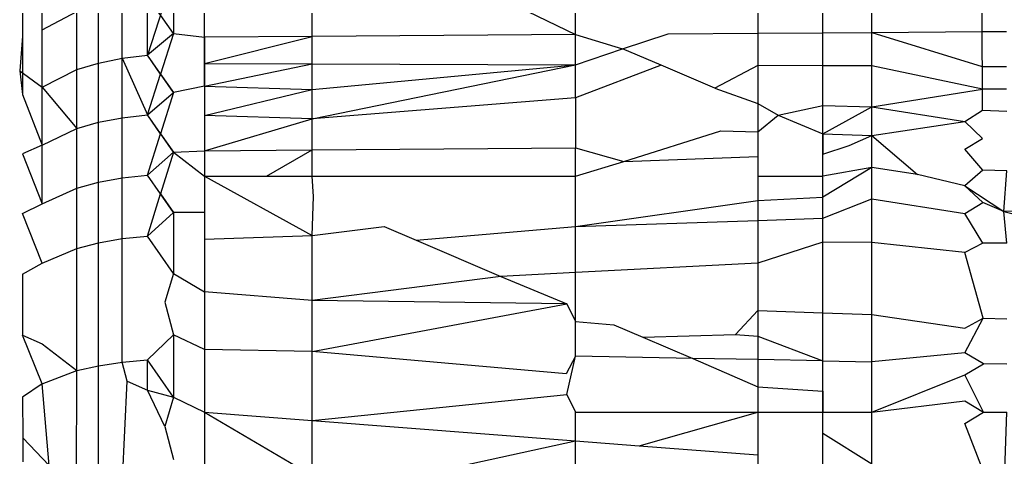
# Model space of a CAD drawing. Header units: inches. Extents: x 17 to 4615, y 5 to 3256.
# Drawn here: x 740.493 to 741.768, y 2591.204 to 2591.771 of the extents above; entities that cross this region are included whole.
import ezdxf

# ---------------------------------------------------------------- set-up
doc = ezdxf.new("R2010")
doc.units = ezdxf.units.IN
doc.header["$MEASUREMENT"] = 0

msp = doc.modelspace()

# ---------------------------------------------------------------- linework, layer by layer
for p, q in [((741.5956, 2591.7542), (741.5955, 2591.9576)), ((741.7385, 2591.7553), (741.738, 2591.8967)), ((740.4969, 2591.8239), (740.4969, 2591.7494)), ((740.5223, 2591.7577), (740.5223, 2591.8309)), ((740.6922, 2591.828), (740.6585, 2591.7247)), ((740.6922, 2591.828), (740.6922, 2591.7527)), ((740.7324, 2591.7481), (740.7324, 2591.8167)), ((740.8715, 2591.749), (740.8715, 2591.8167)), ((741.078, 2591.8167), (741.2124, 2591.7515)), ((741.2124, 2591.7515), (741.2124, 2591.8167)), ((741.4482, 2591.8167), (741.4482, 2591.7532)), ((741.5324, 2591.7538), (741.5324, 2591.8167)), ((740.6258, 2591.7209), (740.6258, 2591.7968)), ((740.6585, 2591.7247), (740.6585, 2591.8008)), ((740.6922, 2591.7527), (740.6585, 2591.8008)), ((740.595, 2591.7146), (740.595, 2591.7903)), ((740.5223, 2591.7577), (740.567, 2591.7814)), ((740.567, 2591.7062), (740.567, 2591.7814)), ((740.4969, 2591.7494), (740.4933, 2591.7045)), ((740.4969, 2591.7494), (740.4969, 2591.6739)), ((740.5223, 2591.6835), (740.5223, 2591.7577)), ((740.6922, 2591.7527), (740.6585, 2591.7247)), ((740.6922, 2591.7527), (740.6755, 2591.7004)), ((740.6922, 2591.7527), (740.7324, 2591.7481)), ((740.8715, 2591.749), (740.7324, 2591.7481)), ((740.7324, 2591.7141), (740.8715, 2591.749)), ((740.7324, 2591.6845), (740.7324, 2591.7481)), ((740.7324, 2591.7481), (740.7324, 2591.7141)), ((741.2124, 2591.7515), (740.8715, 2591.749)), ((740.8715, 2591.7135), (740.8715, 2591.749)), ((741.2124, 2591.7515), (741.2732, 2591.7332)), ((741.2124, 2591.7123), (741.2124, 2591.7515)), ((741.2732, 2591.7332), (741.3324, 2591.7523)), ((741.3324, 2591.7523), (741.4482, 2591.7532)), ((741.4482, 2591.7532), (741.5324, 2591.7538)), ((741.4482, 2591.7532), (741.4482, 2591.7114)), ((741.5324, 2591.7538), (741.5956, 2591.7542)), ((741.5324, 2591.7111), (741.5324, 2591.7538)), ((741.5956, 2591.7542), (741.7385, 2591.7553)), ((741.5956, 2591.7108), (741.5956, 2591.7542)), ((741.5956, 2591.7542), (741.7387, 2591.7103)), ((741.7385, 2591.7553), (741.7702, 2591.7555)), ((741.7388, 2591.681), (741.7385, 2591.7553)), ((741.2124, 2591.7123), (741.2732, 2591.7332)), ((741.3233, 2591.7118), (741.2732, 2591.7332)), ((740.595, 2591.7146), (740.6258, 2591.7209)), ((740.6258, 2591.7209), (740.6585, 2591.7247)), ((740.6258, 2591.6439), (740.6258, 2591.7209)), ((740.6258, 2591.7209), (740.6585, 2591.6475)), ((740.6922, 2591.6764), (740.6585, 2591.7247)), ((740.6755, 2591.7004), (740.6585, 2591.7247)), ((740.567, 2591.7062), (740.595, 2591.7146)), ((740.595, 2591.638), (740.595, 2591.7146)), ((740.7324, 2591.7141), (740.7324, 2591.6845)), ((740.7324, 2591.7141), (740.8715, 2591.7135)), ((740.7324, 2591.6845), (740.8715, 2591.7135)), ((740.8715, 2591.7135), (741.2124, 2591.7123)), ((740.8715, 2591.6802), (740.8715, 2591.7135)), ((740.8715, 2591.6802), (741.2124, 2591.7123)), ((740.8715, 2591.6426), (741.2124, 2591.7123)), ((741.2124, 2591.6697), (741.2124, 2591.7123)), ((741.3233, 2591.7118), (741.2124, 2591.6697)), ((741.3927, 2591.6822), (741.3233, 2591.7118)), ((741.4482, 2591.7114), (741.3927, 2591.6822)), ((741.5324, 2591.7111), (741.4482, 2591.7114)), ((741.4482, 2591.7114), (741.4482, 2591.6624)), ((741.5324, 2591.6598), (741.5324, 2591.7111)), ((741.5956, 2591.7108), (741.5324, 2591.7111)), ((741.7388, 2591.681), (741.5956, 2591.7108)), ((741.5957, 2591.6579), (741.5956, 2591.7108)), ((741.7387, 2591.7103), (741.7702, 2591.7102)), ((740.4933, 2591.7045), (740.5223, 2591.6835)), ((740.4933, 2591.7045), (740.4969, 2591.6739)), ((740.5223, 2591.6835), (740.567, 2591.7062)), ((740.567, 2591.6299), (740.567, 2591.7062)), ((740.6585, 2591.6475), (740.6755, 2591.7004)), ((740.6755, 2591.7004), (740.6922, 2591.6764)), ((740.5223, 2591.6083), (740.5223, 2591.6835)), ((740.5223, 2591.6835), (740.567, 2591.6299)), ((740.7324, 2591.6845), (740.6922, 2591.6764)), ((740.7324, 2591.6845), (740.7324, 2591.6467)), ((740.7324, 2591.6845), (740.8715, 2591.6802)), ((741.3927, 2591.6822), (741.4482, 2591.6624)), ((740.4969, 2591.6739), (740.5223, 2591.6083)), ((740.6585, 2591.6475), (740.6922, 2591.6764)), ((740.6922, 2591.6764), (740.6755, 2591.6232)), ((740.7324, 2591.6467), (740.8715, 2591.6802)), ((740.8715, 2591.6426), (740.8715, 2591.6802)), ((741.2124, 2591.6697), (740.8715, 2591.6426)), ((741.2124, 2591.6697), (741.2124, 2591.605)), ((741.5957, 2591.6579), (741.7388, 2591.681)), ((741.7389, 2591.6535), (741.7388, 2591.681)), ((741.7702, 2591.6809), (741.7388, 2591.681)), ((741.4482, 2591.6624), (741.4747, 2591.6472)), ((741.4482, 2591.6624), (741.4482, 2591.6254)), ((741.4747, 2591.6472), (741.5324, 2591.6598)), ((741.5324, 2591.6229), (741.5324, 2591.6598)), ((741.5324, 2591.6598), (741.5957, 2591.6579)), ((741.5324, 2591.6229), (741.5957, 2591.6579)), ((741.5957, 2591.6579), (741.7163, 2591.6391)), ((741.5957, 2591.621), (741.5957, 2591.6579)), ((740.595, 2591.638), (740.6258, 2591.6439)), ((740.6258, 2591.6439), (740.6585, 2591.6475)), ((740.6258, 2591.5661), (740.6258, 2591.6439)), ((740.6922, 2591.5992), (740.6585, 2591.6475)), ((740.6755, 2591.6232), (740.6585, 2591.6475)), ((740.7324, 2591.6467), (740.7324, 2591.601)), ((740.8715, 2591.6426), (740.7324, 2591.6467)), ((741.4482, 2591.6254), (741.4747, 2591.6472)), ((741.4747, 2591.6472), (741.5324, 2591.6229)), ((741.7163, 2591.6391), (741.7389, 2591.6535)), ((741.7389, 2591.6535), (741.7703, 2591.6525)), ((740.567, 2591.6299), (740.595, 2591.638)), ((740.595, 2591.5605), (740.595, 2591.638)), ((740.7324, 2591.601), (740.8715, 2591.6426)), ((740.8715, 2591.6022), (740.8715, 2591.6426)), ((741.5957, 2591.621), (741.7163, 2591.6391)), ((741.7391, 2591.6168), (741.7163, 2591.6391)), ((740.5223, 2591.6083), (740.567, 2591.6299)), ((740.567, 2591.5528), (740.567, 2591.6299)), ((740.6585, 2591.5695), (740.6755, 2591.6232)), ((740.6755, 2591.6232), (740.6922, 2591.5992)), ((741.2748, 2591.5874), (741.4002, 2591.6269)), ((741.4002, 2591.6269), (741.4482, 2591.6254)), ((741.4482, 2591.6254), (741.4482, 2591.5936)), ((741.5324, 2591.5681), (741.5324, 2591.6229)), ((741.5324, 2591.6229), (741.5957, 2591.621)), ((741.5324, 2591.6229), (741.5324, 2591.5966)), ((741.5666, 2591.6079), (741.5957, 2591.621)), ((741.5957, 2591.5794), (741.5957, 2591.621)), ((741.5957, 2591.621), (741.6548, 2591.5703)), ((740.5223, 2591.6083), (740.4969, 2591.5973)), ((740.5223, 2591.5324), (740.5223, 2591.6083)), ((741.5324, 2591.5966), (741.5666, 2591.6079)), ((741.7163, 2591.6032), (741.7391, 2591.6168)), ((740.4969, 2591.5973), (740.5223, 2591.5324)), ((740.6922, 2591.5992), (740.6585, 2591.5695)), ((740.6922, 2591.5992), (740.6755, 2591.5452)), ((740.6922, 2591.5992), (740.7324, 2591.601)), ((740.6922, 2591.5992), (740.7324, 2591.5681)), ((740.7324, 2591.601), (740.8715, 2591.6022)), ((740.7324, 2591.601), (740.7324, 2591.5681)), ((740.8125, 2591.5681), (740.8715, 2591.6022)), ((740.8715, 2591.6022), (741.2124, 2591.605)), ((740.8715, 2591.5681), (740.8715, 2591.6022)), ((741.2124, 2591.605), (741.2748, 2591.5874)), ((741.2124, 2591.5681), (741.2124, 2591.605)), ((741.2748, 2591.5874), (741.4482, 2591.5936)), ((741.4482, 2591.5936), (741.4482, 2591.5681)), ((741.7392, 2591.5758), (741.7163, 2591.6032)), ((741.2124, 2591.5681), (741.2748, 2591.5874)), ((740.6258, 2591.5661), (740.6585, 2591.5695)), ((740.6922, 2591.5212), (740.6585, 2591.5695)), ((740.6755, 2591.5452), (740.6585, 2591.5695)), ((740.7324, 2591.5681), (740.7324, 2591.5212)), ((740.7324, 2591.5681), (740.8125, 2591.5681)), ((740.7324, 2591.5681), (740.8715, 2591.4915)), ((740.8125, 2591.5681), (740.8715, 2591.5681)), ((740.8715, 2591.5681), (741.2124, 2591.5681)), ((740.8734, 2591.5421), (740.8715, 2591.5681)), ((741.2124, 2591.503), (741.2124, 2591.5681)), ((741.4482, 2591.5681), (741.5324, 2591.5681)), ((741.4482, 2591.5681), (741.4482, 2591.5369)), ((741.5957, 2591.5794), (741.5324, 2591.5681)), ((741.5957, 2591.5794), (741.5324, 2591.5411)), ((741.5324, 2591.5411), (741.5324, 2591.5681)), ((741.6548, 2591.5703), (741.5957, 2591.5794)), ((741.5957, 2591.5389), (741.5957, 2591.5794)), ((741.7162, 2591.5557), (741.6548, 2591.5703)), ((741.7392, 2591.5758), (741.7162, 2591.5557)), ((741.7703, 2591.575), (741.7392, 2591.5758)), ((741.7667, 2591.5224), (741.7703, 2591.575)), ((740.567, 2591.5528), (740.595, 2591.5605)), ((740.595, 2591.5605), (740.6258, 2591.5661)), ((740.595, 2591.4821), (740.595, 2591.5605)), ((740.6258, 2591.4874), (740.6258, 2591.5661)), ((741.7394, 2591.5341), (741.7162, 2591.5557)), ((741.7162, 2591.5557), (741.7667, 2591.5224)), ((740.5223, 2591.5324), (740.567, 2591.5528)), ((740.567, 2591.4748), (740.567, 2591.5528)), ((740.6585, 2591.4906), (740.6755, 2591.5452)), ((740.6755, 2591.5452), (740.6922, 2591.5212)), ((740.8715, 2591.4915), (740.8734, 2591.5421)), ((740.4969, 2591.5199), (740.5223, 2591.5324)), ((741.2124, 2591.503), (741.4482, 2591.5369)), ((741.4482, 2591.5369), (741.5324, 2591.5411)), ((741.4482, 2591.5369), (741.4482, 2591.511)), ((741.5324, 2591.5139), (741.5324, 2591.5411)), ((741.5324, 2591.5139), (741.5957, 2591.5389)), ((741.5957, 2591.5389), (741.7162, 2591.5201)), ((741.5958, 2591.4825), (741.5957, 2591.5389)), ((741.7162, 2591.5201), (741.7394, 2591.5341)), ((741.7667, 2591.5224), (741.7394, 2591.5341)), ((740.5223, 2591.4555), (740.4969, 2591.5199)), ((740.6585, 2591.4906), (740.6922, 2591.5212)), ((740.7324, 2591.5212), (740.6922, 2591.5212)), ((740.6922, 2591.5212), (740.6922, 2591.4423)), ((740.7324, 2591.5212), (740.7324, 2591.4867)), ((741.7396, 2591.4817), (741.7162, 2591.5201)), ((741.9337, 2591.5275), (741.7667, 2591.5224)), ((741.7667, 2591.5224), (741.9337, 2591.4808)), ((741.7704, 2591.4816), (741.7667, 2591.5224)), ((741.2124, 2591.503), (741.4482, 2591.511)), ((741.4482, 2591.511), (741.5324, 2591.5139)), ((741.4482, 2591.511), (741.4482, 2591.4557)), ((741.5324, 2591.4828), (741.5324, 2591.5139)), ((740.7324, 2591.4867), (740.8715, 2591.4915)), ((740.8715, 2591.4915), (740.9648, 2591.503)), ((740.8715, 2591.4075), (740.8715, 2591.4915)), ((740.9648, 2591.503), (741.0061, 2591.4854)), ((741.0061, 2591.4854), (741.2124, 2591.503)), ((741.2124, 2591.4435), (741.2124, 2591.503)), ((740.567, 2591.4748), (740.595, 2591.4821)), ((740.595, 2591.4821), (740.6258, 2591.4874)), ((740.595, 2591.3229), (740.595, 2591.4821)), ((740.6258, 2591.4874), (740.6585, 2591.4906)), ((740.6258, 2591.3276), (740.6258, 2591.4874)), ((740.6922, 2591.4423), (740.6585, 2591.4906)), ((740.7324, 2591.4867), (740.7324, 2591.4187)), ((741.0061, 2591.4854), (741.1157, 2591.4385)), ((741.5324, 2591.4828), (741.4482, 2591.4557)), ((741.5324, 2591.3915), (741.5324, 2591.4828)), ((741.5958, 2591.4825), (741.5324, 2591.4828)), ((741.7162, 2591.4695), (741.5958, 2591.4825)), ((741.5958, 2591.3893), (741.5958, 2591.4825)), ((741.7396, 2591.4817), (741.7162, 2591.4695)), ((741.7704, 2591.4816), (741.7396, 2591.4817)), ((740.5223, 2591.4555), (740.567, 2591.4748)), ((740.567, 2591.3166), (740.567, 2591.4748)), ((741.74, 2591.3844), (741.7162, 2591.4695)), ((740.4969, 2591.4415), (740.5223, 2591.4555)), ((741.4482, 2591.4557), (741.2124, 2591.4435)), ((741.4482, 2591.4557), (741.4482, 2591.3943)), ((740.4969, 2591.4415), (740.4969, 2591.3623)), ((740.6922, 2591.4423), (740.6811, 2591.4052)), ((740.6922, 2591.4423), (740.7324, 2591.4187)), ((741.2124, 2591.4435), (741.1157, 2591.4385)), ((741.2124, 2591.38), (741.2124, 2591.4435)), ((741.1157, 2591.4385), (740.8715, 2591.4075)), ((741.1157, 2591.4385), (741.201, 2591.4028)), ((740.7324, 2591.4187), (740.7324, 2591.344)), ((740.8715, 2591.4075), (740.7324, 2591.4187)), ((740.6811, 2591.4052), (740.6922, 2591.3627)), ((741.201, 2591.4028), (740.8715, 2591.4075)), ((740.8715, 2591.3414), (740.8715, 2591.4075)), ((740.8715, 2591.3414), (741.201, 2591.4028)), ((741.201, 2591.4028), (741.2124, 2591.38)), ((741.4192, 2591.3633), (741.4482, 2591.3943)), ((741.4482, 2591.3943), (741.5324, 2591.3915)), ((741.4482, 2591.3943), (741.4482, 2591.361)), ((741.5324, 2591.3292), (741.5324, 2591.3915)), ((741.5324, 2591.3915), (741.5958, 2591.3893)), ((741.5958, 2591.3893), (741.7161, 2591.3717)), ((741.5958, 2591.328), (741.5958, 2591.3893)), ((741.2124, 2591.38), (741.262, 2591.376)), ((741.2124, 2591.3351), (741.2124, 2591.38)), ((741.262, 2591.376), (741.2995, 2591.3599)), ((741.7161, 2591.3717), (741.74, 2591.3844)), ((741.7161, 2591.3394), (741.74, 2591.3844)), ((741.74, 2591.3844), (741.7705, 2591.3834)), ((741.2995, 2591.3599), (741.4192, 2591.3633)), ((741.4192, 2591.3633), (741.4482, 2591.361)), ((740.5223, 2591.2996), (740.4969, 2591.3623)), ((740.4969, 2591.3623), (740.5223, 2591.3512)), ((740.5223, 2591.3512), (740.567, 2591.3166)), ((740.6585, 2591.3305), (740.6922, 2591.3627)), ((740.7324, 2591.344), (740.6922, 2591.3627)), ((740.6922, 2591.3627), (740.6922, 2591.2824)), ((741.2995, 2591.3599), (741.3642, 2591.3323)), ((741.4482, 2591.361), (741.5324, 2591.3292)), ((741.4482, 2591.361), (741.4482, 2591.3308)), ((740.7324, 2591.344), (740.7324, 2591.2629)), ((740.8715, 2591.3414), (740.7324, 2591.344)), ((741.2001, 2591.3125), (740.8715, 2591.3414)), ((740.8715, 2591.2521), (740.8715, 2591.3414)), ((741.7161, 2591.3394), (741.5958, 2591.328)), ((741.7402, 2591.3254), (741.7161, 2591.3394)), ((740.595, 2591.3229), (740.6258, 2591.3276)), ((740.6258, 2591.3276), (740.6585, 2591.3305)), ((740.6324, 2591.303), (740.6258, 2591.3276)), ((740.6922, 2591.2824), (740.6585, 2591.3305)), ((740.6585, 2591.2915), (740.6585, 2591.3305)), ((741.2124, 2591.3351), (741.2001, 2591.3125)), ((741.201, 2591.2859), (741.2124, 2591.3351)), ((741.3642, 2591.3323), (741.2124, 2591.3351)), ((741.4482, 2591.3308), (741.3642, 2591.3323)), ((741.3642, 2591.3323), (741.4482, 2591.2957)), ((741.5324, 2591.3292), (741.4482, 2591.3308)), ((741.4482, 2591.3308), (741.4482, 2591.263)), ((741.5324, 2591.263), (741.5324, 2591.3292)), ((741.5324, 2591.3292), (741.5958, 2591.328)), ((741.5959, 2591.263), (741.5958, 2591.328)), ((741.7161, 2591.3111), (741.7402, 2591.3254)), ((741.7705, 2591.3248), (741.7402, 2591.3254)), ((740.5223, 2591.2996), (740.567, 2591.3166)), ((740.5668, 2591.1602), (740.567, 2591.3166)), ((740.567, 2591.3166), (740.595, 2591.3229)), ((740.595, 2591.161), (740.595, 2591.3229)), ((740.5223, 2591.2996), (740.4969, 2591.2824)), ((740.5312, 2591.1939), (740.5223, 2591.2996)), ((740.6258, 2591.165), (740.6324, 2591.303)), ((740.6324, 2591.303), (740.6585, 2591.2915)), ((741.5959, 2591.263), (741.7161, 2591.3111)), ((741.7404, 2591.263), (741.7161, 2591.3111)), ((740.6811, 2591.2443), (740.6585, 2591.2915)), ((740.6585, 2591.2915), (740.6922, 2591.2824)), ((741.4482, 2591.2957), (741.5324, 2591.2901)), ((741.5324, 2591.2901), (741.5324, 2591.263)), ((740.4969, 2591.2824), (740.4974, 2591.2295)), ((740.6922, 2591.2824), (740.6811, 2591.2443)), ((740.6922, 2591.2824), (740.7324, 2591.2629)), ((740.8715, 2591.2521), (741.201, 2591.2859)), ((741.201, 2591.2859), (741.2124, 2591.2629)), ((741.5959, 2591.263), (741.716, 2591.2777)), ((741.716, 2591.2777), (741.7404, 2591.263)), ((740.7324, 2591.2629), (740.7324, 2591.1809)), ((740.7324, 2591.2629), (740.8715, 2591.2521)), ((740.7324, 2591.2629), (740.8715, 2591.1809)), ((741.2124, 2591.2629), (741.4482, 2591.263)), ((741.2124, 2591.2257), (741.2124, 2591.2629)), ((741.2946, 2591.2194), (741.4482, 2591.263)), ((741.4482, 2591.263), (741.5324, 2591.263)), ((741.4482, 2591.263), (741.4482, 2591.2075)), ((741.5324, 2591.2356), (741.5324, 2591.263)), ((741.5324, 2591.263), (741.5959, 2591.263)), ((741.5959, 2591.1961), (741.5959, 2591.263)), ((741.716, 2591.2482), (741.7404, 2591.263)), ((741.7404, 2591.263), (741.7705, 2591.263)), ((741.7667, 2591.1603), (741.7705, 2591.263)), ((740.8715, 2591.2521), (741.2124, 2591.2257)), ((740.8715, 2591.1809), (740.8715, 2591.2521)), ((740.6811, 2591.2443), (740.6922, 2591.2014)), ((741.7407, 2591.1849), (741.716, 2591.2482)), ((740.4974, 2591.2295), (740.5312, 2591.1939)), ((740.4974, 2591.2295), (740.4974, 2591.1984)), ((740.9426, 2591.167), (741.2124, 2591.2257)), ((741.2124, 2591.2257), (741.2946, 2591.2194)), ((741.2124, 2591.1809), (741.2124, 2591.2257)), ((741.5324, 2591.1809), (741.5324, 2591.2356)), ((741.5324, 2591.2356), (741.5959, 2591.1961)), ((741.2946, 2591.2194), (741.4482, 2591.2075)), ((741.4482, 2591.2075), (741.4482, 2591.1809))]:
    msp.add_line(p, q)

doc.saveas('drawing.dxf')
